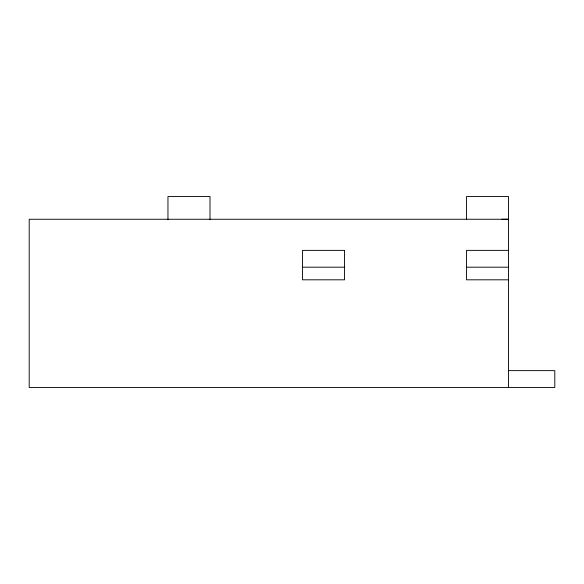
<?xml version="1.0" encoding="UTF-8"?>
<svg xmlns="http://www.w3.org/2000/svg" width="584" height="584" viewBox="0 0 584 584"><rect width="100%" height="100%" fill="white"/><g stroke="black" fill="none" stroke-linecap="round" stroke-linejoin="round"><path stroke-width="0.88" d="M501.817 219.263L508.547 219.256L29.2 219.256L29.2 387.447L554.8 387.447L554.8 370.628L508.547 370.628M508.547 250.375L466.499 250.375L466.499 279.809L508.547 279.809M302.512 267.195L344.56 267.195M466.499 267.195L508.547 267.195M508.547 387.447L508.547 196.553L466.499 196.553L466.499 219.679M210.006 219.679L210.006 196.553L167.958 196.553L167.958 219.679M344.56 250.375L302.512 250.375L302.512 279.809L344.56 279.809L344.56 250.375"/></g></svg>
